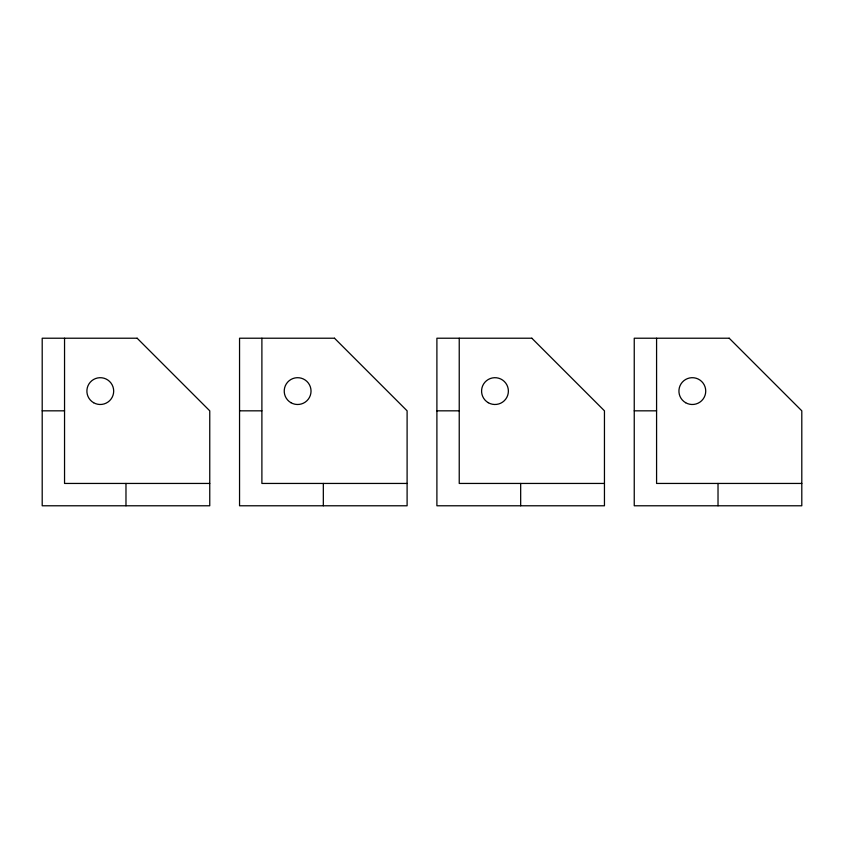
<?xml version="1.0" encoding="UTF-8"?>
<svg xmlns="http://www.w3.org/2000/svg" width="844" height="844" viewBox="0 0 844 844"><rect width="100%" height="100%" fill="white"/><g stroke="black" fill="none" stroke-linecap="round" stroke-linejoin="round"><path stroke-width="1.27" d="M42.2 410.828L64.545 410.828M239.548 410.828L261.893 410.828M436.897 410.828L459.231 410.828M634.245 410.828L656.579 410.828M209.755 483.443L64.545 483.443L64.545 338.222M407.103 483.443L261.893 483.443L261.893 338.222M604.452 483.443L459.231 483.443L459.231 338.222M801.8 483.443L656.579 483.443L656.579 338.222M718.022 483.443L718.022 505.778M520.674 483.443L520.674 505.778M323.326 483.443L323.326 505.778M125.978 483.443L125.978 505.778M137.15 338.222L42.2 338.222L42.2 505.778L209.755 505.778L209.755 410.828L137.15 338.222M334.498 338.222L239.548 338.222L239.548 505.778L407.103 505.778L407.103 410.828L334.498 338.222M531.847 338.222L436.897 338.222L436.897 505.778L604.452 505.778L604.452 410.828L531.847 338.222M729.195 338.222L634.245 338.222L634.245 505.778L801.8 505.778L801.8 410.828L729.195 338.222M290.927 402.704A13.409 13.409 0 0 0 311.035 391.099A13.409 13.409 0 0 0 290.927 379.483A13.409 13.409 0 0 0 290.927 402.704M488.275 402.704A13.409 13.409 0 0 0 508.383 391.099A13.409 13.409 0 0 0 488.275 379.483A13.409 13.409 0 0 0 488.275 402.704M93.589 402.704A13.409 13.409 0 0 0 113.687 391.099A13.409 13.409 0 0 0 93.589 379.483A13.409 13.409 0 0 0 93.589 402.704M685.623 402.704A13.409 13.409 0 0 0 705.732 391.099A13.409 13.409 0 0 0 685.623 379.483A13.409 13.409 0 0 0 685.623 402.704"/></g></svg>
